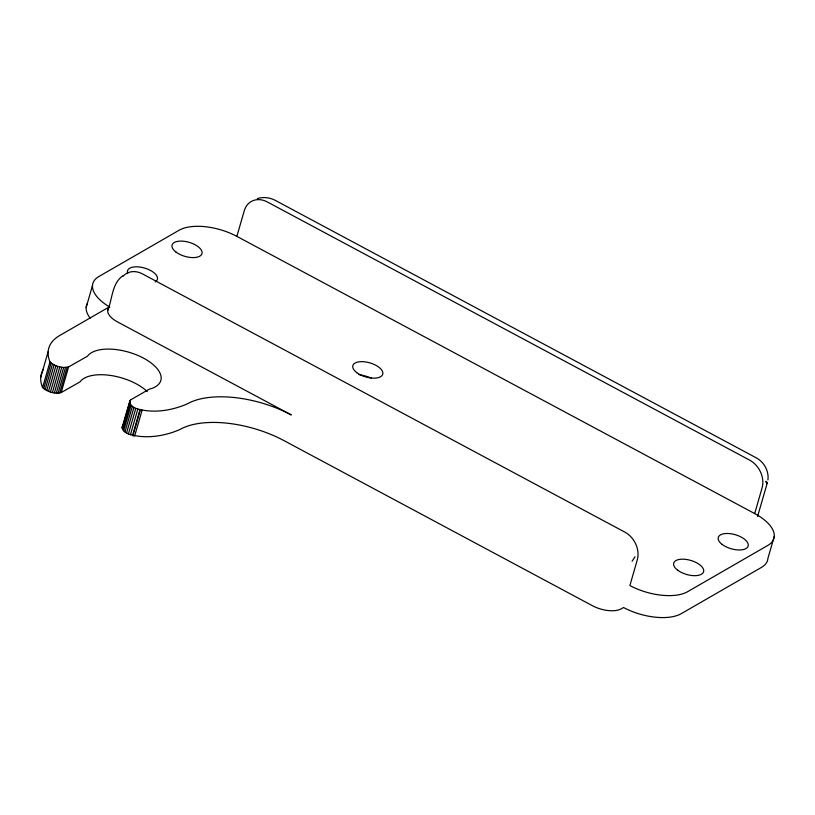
<?xml version="1.0" encoding="UTF-8"?>
<svg xmlns="http://www.w3.org/2000/svg" width="815" height="815" viewBox="0 0 815 815"><rect width="100%" height="100%" fill="white"/><g stroke="black" fill="none" stroke-linecap="round" stroke-linejoin="round"><path stroke-width="1.22" d="M767.944 479.954C769.024 471.182 764.317 462.441 756.717 458.091L274.37 199.889C269.072 197.444 262.899 196.721 257.316 198.605M40.75 377.325L48.146 351.693M147.24 391.577A38.875 18.317 16.1 0 0 110.473 375.43A38.875 18.317 16.1 0 0 80.074 381.838L61.176 392.575C54.727 394.144 47.443 392.015 42.584 387.543L49.99 361.911A77.761 36.624 16.1 0 1 59.648 335.546L108.721 307.235M43.735 388.602L51.131 362.97L49.99 361.911M45.131 389.611L52.527 363.979L51.131 362.97M46.74 390.528L54.136 364.906L52.527 363.979M48.533 391.353L55.929 365.721L54.136 364.906M50.428 392.035L57.824 366.404L55.929 365.721M52.394 392.565L59.79 366.933L63.672 367.484L68.572 366.954L87.47 356.206A38.875 18.317 16.1 0 1 143.542 358.152A38.875 18.317 16.1 0 1 149.135 389.213L130.604 399.9C127.385 403.384 132.845 407.133 135.799 408.356C152.476 413.806 171.537 410.668 187.328 403.894A77.761 36.624 16.1 0 1 291.281 414.927L117.492 321.905A21.598 10.177 16.1 0 1 108.629 307.968M54.361 392.932L61.757 367.3M56.276 393.115L63.672 367.484M58.089 393.115L65.485 367.494M59.74 392.932L67.136 367.31M61.176 392.575L68.572 366.954M86.166 307.459L92.502 285.484M107.712 310.464C112.409 299.278 111.757 283.752 122.627 275.918M774.25 536.433L767.913 558.397A43.195 20.344 16.1 0 1 761.516 567.372L681.299 613.644A43.195 20.344 16.1 0 1 623.546 607.511L621.315 608.795A21.598 10.177 16.1 0 1 592.444 605.728L283.885 440.558A77.761 36.624 16.1 0 0 179.932 429.525C164.141 436.382 145.08 439.316 128.403 433.988C125.744 432.633 122.26 430.748 122.138 427.376L129.87 400.756M122.24 428.466L129.636 402.844M123.208 425.532L127.435 410.882M128.138 408.447L130.604 399.9M122.749 429.627L130.145 404.006M123.666 430.809L131.062 405.177M124.95 431.95L132.346 406.328M126.549 433.03L133.945 407.398M128.403 433.988L135.799 408.356M130.431 434.792L137.827 409.161M132.56 435.414L139.956 409.782M754.68 513.562L236.87 236.37L244.266 210.749A21.598 17.349 60 0 1 267.279 201.926L749.627 460.129A21.598 17.349 60 0 1 762.076 487.93L754.68 513.562A43.195 20.344 16.1 0 1 767.862 545.398L687.636 591.68A43.195 20.344 16.1 0 1 629.883 585.547L637.279 559.915A21.598 17.349 60 0 0 624.83 532.114L142.493 273.911A21.598 17.349 60 0 0 122.841 276.448M757.583 516.506L767.323 482.765M122.138 427.376L122.464 426.377M632.083 561.25L635.007 556.839M57.824 366.404L59.79 366.933M358.946 374.574A34.576 16.28 16.1 0 1 371.334 377.997M236.87 236.37A43.195 20.344 16.1 0 0 179.117 230.238L98.89 276.519A43.195 20.344 16.1 0 0 109.811 307.092M42.584 387.543A77.761 36.624 16.1 0 1 43.358 369.358M90.17 318.115A43.195 20.344 16.1 0 1 87.409 303.384M127.761 273.494A15.556 7.325 16.1 0 1 144.978 268.166A15.556 7.325 16.1 0 1 155.227 281.888M140.272 410.24L132.876 435.872L134.709 435.821L142.105 410.19L140.272 410.24M766.762 483.56L765.713 481.441A5.45 1.987 -61.8 0 1 766.762 483.56M356.736 372.608A15.556 7.325 16.1 0 0 382.204 375.308A15.556 7.325 16.1 0 0 364.437 361.799A15.556 7.325 16.1 0 0 356.736 372.608M175.969 252.049A15.556 7.325 16.1 0 0 201.437 254.749A15.556 7.325 16.1 0 0 183.67 241.24A15.556 7.325 16.1 0 0 175.969 252.049M677.591 570.133A15.556 7.325 16.1 0 0 703.05 572.833A15.556 7.325 16.1 0 0 685.283 559.324A15.556 7.325 16.1 0 0 677.591 570.133M722.151 544.42A15.556 7.325 16.1 0 0 747.62 547.13A15.556 7.325 16.1 0 0 729.853 533.621A15.556 7.325 16.1 0 0 722.151 544.42"/></g></svg>
